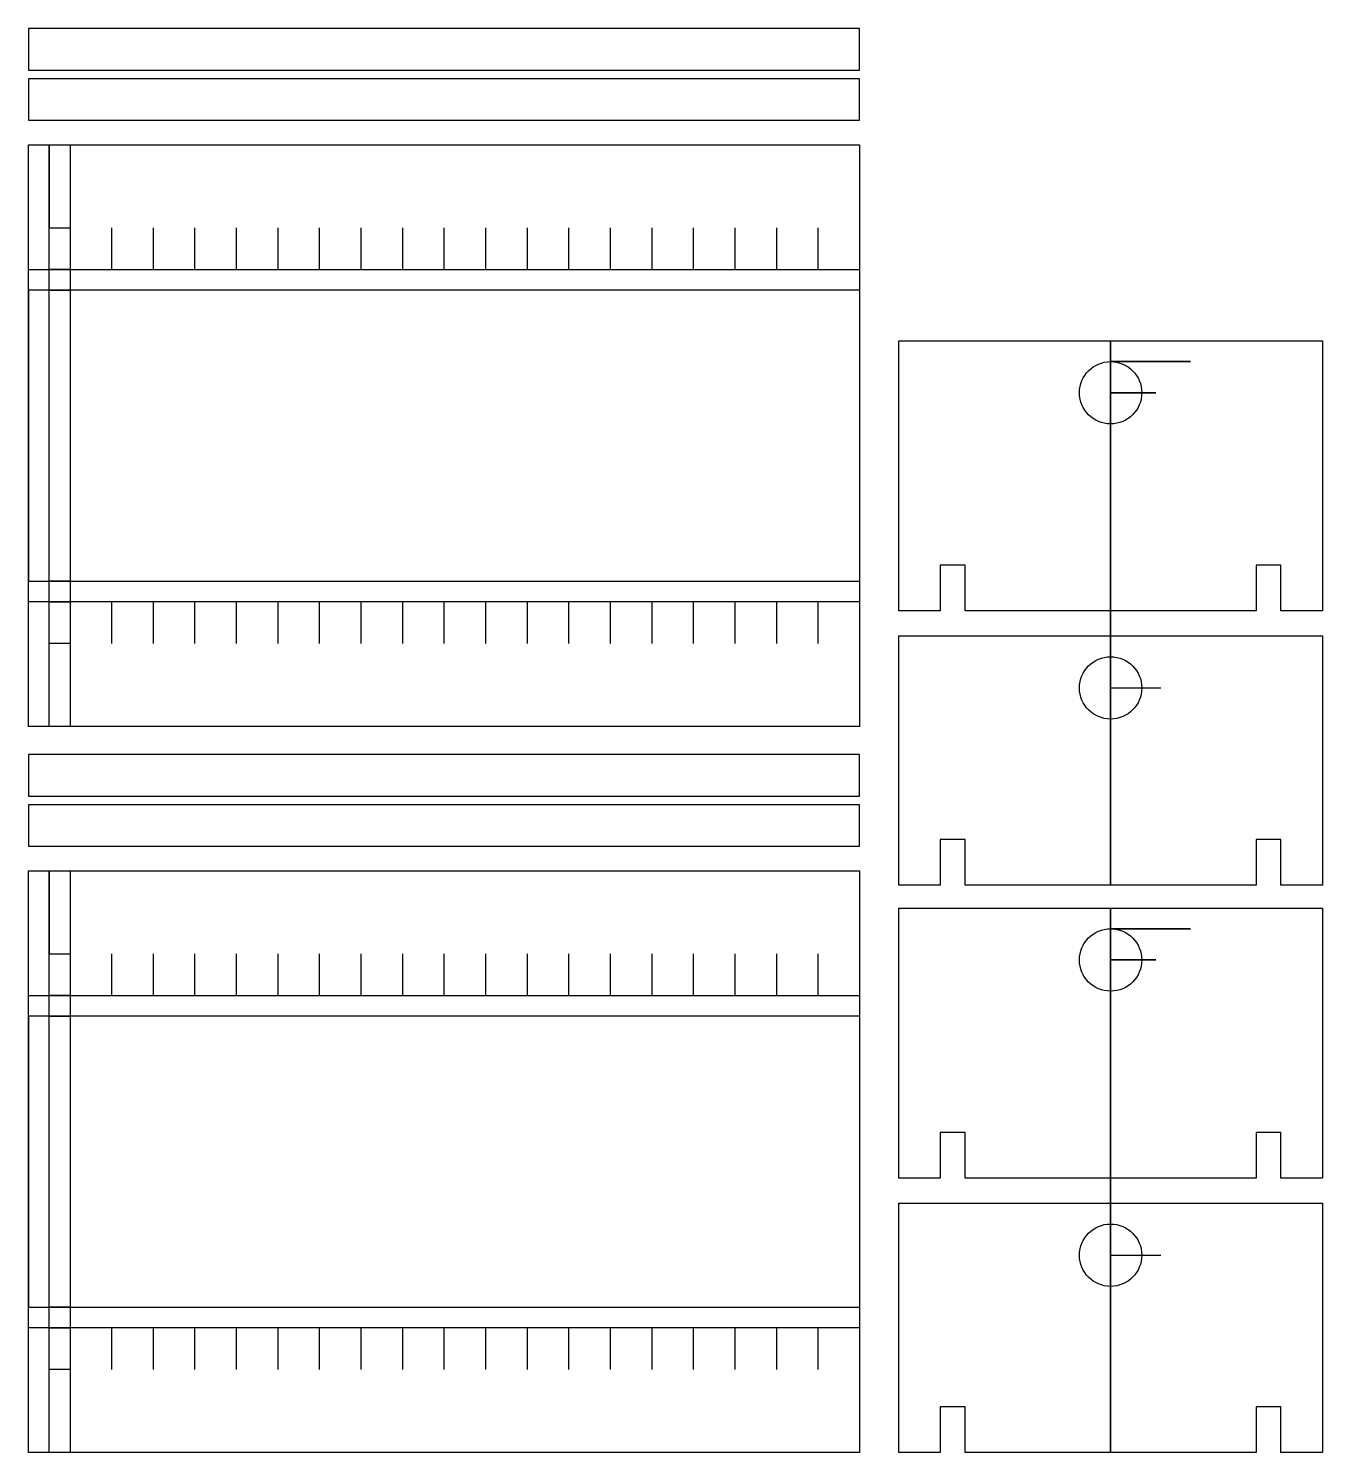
# Model space of a CAD drawing. Header units: millimetres. Extents: x 30 to 341, y 41 to 383.
import ezdxf

# ---------------------------------------------------------------- set-up
doc = ezdxf.new("R2010")
doc.units = ezdxf.units.MM

msp = doc.modelspace()

# ---------------------------------------------------------------- linework, layer by layer
at = {"color": 215, "true_color": 0xa953a0}
for p, q in [((29.8, 355.48), (39.8, 355.48)), ((34.8, 215.48), (34.8, 355.48)), ((34.8, 355.48), (34.8, 335.48)), ((39.8, 355.48), (39.8, 215.48)), ((229.8, 355.48), (229.8, 320.48)), ((34.8, 335.48), (39.8, 335.48)), ((29.8, 320.48), (29.8, 325.48)), ((29.8, 320.48), (29.8, 250.48)), ((290.25, 177.28), (290.25, 308.32)), ((290.25, 308.32), (290.25, 303.32)), ((290.25, 303.32), (309.44, 303.32)), ((309.44, 303.32), (290.25, 303.32)), ((290.25, 303.32), (290.25, 295.82)), ((290.25, 295.82), (301.12, 295.82)), ((301.12, 295.82), (290.25, 295.82)), ((290.25, 295.82), (290.25, 237.28)), ((229.8, 250.48), (229.8, 245.48)), ((239.25, 237.28), (290.25, 237.28)), ((290.25, 237.28), (290.25, 177.28)), ((290.25, 237.28), (290.25, 224.78)), ((290.25, 224.78), (302.35, 224.78)), ((39.8, 215.48), (34.8, 215.48)), ((29.8, 180.74), (39.8, 180.74)), ((34.8, 40.74), (34.8, 180.74)), ((34.8, 180.74), (34.8, 160.74)), ((39.8, 180.74), (39.8, 40.74)), ((229.8, 180.74), (229.8, 145.74)), ((290.25, 40.74), (290.25, 171.79)), ((290.25, 171.79), (290.25, 166.79)), ((290.25, 166.79), (309.44, 166.79)), ((309.44, 166.79), (290.25, 166.79)), ((290.25, 166.79), (290.25, 159.29)), ((34.8, 160.74), (39.8, 160.74)), ((290.25, 159.29), (301.12, 159.29)), ((301.12, 159.29), (290.25, 159.29)), ((290.25, 159.29), (290.25, 100.74)), ((29.8, 145.74), (29.8, 150.74)), ((29.8, 145.74), (29.8, 75.74)), ((239.25, 100.74), (290.25, 100.74)), ((290.25, 100.74), (290.25, 40.74)), ((290.25, 100.74), (290.25, 88.24)), ((290.25, 88.24), (302.35, 88.24)), ((229.8, 75.74), (229.8, 70.74)), ((39.8, 40.74), (34.8, 40.74))]:
    msp.add_line(p, q, dxfattribs=at)
for p, q in [((34.8, 335.48), (39.8, 335.48)), ((34.8, 325.48), (34.8, 335.48)), ((39.8, 335.48), (39.8, 325.48)), ((39.8, 325.48), (34.8, 325.48)), ((34.8, 320.48), (39.8, 320.48)), ((34.8, 250.48), (34.8, 320.48)), ((39.8, 320.48), (39.8, 250.48)), ((239.25, 243.32), (239.25, 308.32)), ((239.25, 308.32), (341.25, 308.32)), ((341.25, 308.32), (341.25, 243.32)), ((255.25, 254.32), (249.25, 254.32)), ((249.25, 254.32), (249.25, 243.32)), ((255.25, 243.32), (255.25, 254.32)), ((331.25, 254.32), (325.25, 254.32)), ((325.25, 254.32), (325.25, 243.32)), ((331.25, 243.32), (331.25, 254.32)), ((39.8, 250.48), (34.8, 250.48)), ((34.8, 245.48), (39.8, 245.48)), ((34.8, 235.48), (34.8, 245.48)), ((39.8, 245.48), (39.8, 235.48)), ((249.25, 243.32), (239.25, 243.32)), ((325.25, 243.32), (255.25, 243.32)), ((341.25, 243.32), (331.25, 243.32)), ((239.25, 177.28), (239.25, 237.28)), ((239.25, 237.28), (341.25, 237.28)), ((341.25, 237.28), (341.25, 177.28)), ((39.8, 235.48), (34.8, 235.48)), ((255.25, 188.28), (249.25, 188.28)), ((249.25, 188.28), (249.25, 177.28)), ((255.25, 177.28), (255.25, 188.28)), ((331.25, 188.28), (325.25, 188.28)), ((325.25, 188.28), (325.25, 177.28)), ((331.25, 177.28), (331.25, 188.28)), ((249.25, 177.28), (239.25, 177.28)), ((325.25, 177.28), (255.25, 177.28)), ((341.25, 177.28), (331.25, 177.28)), ((239.25, 106.79), (239.25, 171.79)), ((239.25, 171.79), (341.25, 171.79)), ((341.25, 171.79), (341.25, 106.79)), ((34.8, 160.74), (39.8, 160.74)), ((34.8, 150.74), (34.8, 160.74)), ((39.8, 160.74), (39.8, 150.74)), ((39.8, 150.74), (34.8, 150.74)), ((34.8, 145.74), (39.8, 145.74)), ((34.8, 75.74), (34.8, 145.74)), ((39.8, 145.74), (39.8, 75.74)), ((255.25, 117.79), (249.25, 117.79)), ((249.25, 117.79), (249.25, 106.79)), ((255.25, 106.79), (255.25, 117.79)), ((331.25, 117.79), (325.25, 117.79)), ((325.25, 117.79), (325.25, 106.79)), ((331.25, 106.79), (331.25, 117.79)), ((249.25, 106.79), (239.25, 106.79)), ((325.25, 106.79), (255.25, 106.79)), ((341.25, 106.79), (331.25, 106.79)), ((239.25, 40.74), (239.25, 100.74)), ((239.25, 100.74), (341.25, 100.74)), ((341.25, 100.74), (341.25, 40.74)), ((39.8, 75.74), (34.8, 75.74)), ((34.8, 70.74), (39.8, 70.74)), ((34.8, 60.74), (34.8, 70.74)), ((39.8, 70.74), (39.8, 60.74)), ((39.8, 60.74), (34.8, 60.74)), ((255.25, 51.74), (249.25, 51.74)), ((249.25, 51.74), (249.25, 40.74)), ((255.25, 40.74), (255.25, 51.74)), ((331.25, 51.74), (325.25, 51.74)), ((325.25, 51.74), (325.25, 40.74)), ((331.25, 40.74), (331.25, 51.74)), ((249.25, 40.74), (239.25, 40.74)), ((325.25, 40.74), (255.25, 40.74)), ((341.25, 40.74), (331.25, 40.74))]:
    msp.add_line(p, q)
at = {"color": 41, "true_color": 0xf4ee51}
for p, q in [((49.8, 335.48), (49.8, 325.48)), ((59.8, 335.48), (59.8, 325.48)), ((69.8, 335.48), (69.8, 325.48)), ((79.8, 335.48), (79.8, 325.48)), ((89.8, 335.48), (89.8, 325.48)), ((99.8, 335.48), (99.8, 325.48)), ((109.8, 335.48), (109.8, 325.48)), ((119.8, 335.48), (119.8, 325.48)), ((129.8, 335.48), (129.8, 325.48)), ((139.8, 335.48), (139.8, 325.48)), ((149.8, 335.48), (149.8, 325.48)), ((159.8, 335.48), (159.8, 325.48)), ((169.8, 335.48), (169.8, 325.48)), ((179.8, 335.48), (179.8, 325.48)), ((189.8, 335.48), (189.8, 325.48)), ((199.8, 335.48), (199.8, 325.48)), ((209.8, 335.48), (209.8, 325.48)), ((219.8, 335.48), (219.8, 325.48)), ((29.8, 325.48), (229.8, 325.48)), ((229.8, 320.48), (29.8, 320.48)), ((29.8, 250.48), (229.8, 250.48)), ((229.8, 245.48), (29.8, 245.48)), ((49.8, 245.48), (49.8, 235.48)), ((59.8, 245.48), (59.8, 235.48)), ((69.8, 245.48), (69.8, 235.48)), ((79.8, 245.48), (79.8, 235.48)), ((89.8, 245.48), (89.8, 235.48)), ((99.8, 245.48), (99.8, 235.48)), ((109.8, 245.48), (109.8, 235.48)), ((119.8, 245.48), (119.8, 235.48)), ((129.8, 245.48), (129.8, 235.48)), ((139.8, 245.48), (139.8, 235.48)), ((149.8, 245.48), (149.8, 235.48)), ((159.8, 245.48), (159.8, 235.48)), ((169.8, 245.48), (169.8, 235.48)), ((179.8, 245.48), (179.8, 235.48)), ((189.8, 245.48), (189.8, 235.48)), ((199.8, 245.48), (199.8, 235.48)), ((209.8, 245.48), (209.8, 235.48)), ((219.8, 245.48), (219.8, 235.48)), ((49.8, 160.74), (49.8, 150.74)), ((59.8, 160.74), (59.8, 150.74)), ((69.8, 160.74), (69.8, 150.74)), ((79.8, 160.74), (79.8, 150.74)), ((89.8, 160.74), (89.8, 150.74)), ((99.8, 160.74), (99.8, 150.74)), ((109.8, 160.74), (109.8, 150.74)), ((119.8, 160.74), (119.8, 150.74)), ((129.8, 160.74), (129.8, 150.74)), ((139.8, 160.74), (139.8, 150.74)), ((149.8, 160.74), (149.8, 150.74)), ((159.8, 160.74), (159.8, 150.74)), ((169.8, 160.74), (169.8, 150.74)), ((179.8, 160.74), (179.8, 150.74)), ((189.8, 160.74), (189.8, 150.74)), ((199.8, 160.74), (199.8, 150.74)), ((209.8, 160.74), (209.8, 150.74)), ((219.8, 160.74), (219.8, 150.74)), ((29.8, 150.74), (229.8, 150.74)), ((229.8, 145.74), (29.8, 145.74)), ((29.8, 75.74), (229.8, 75.74)), ((229.8, 70.74), (29.8, 70.74)), ((49.8, 70.74), (49.8, 60.74)), ((59.8, 70.74), (59.8, 60.74)), ((69.8, 70.74), (69.8, 60.74)), ((79.8, 70.74), (79.8, 60.74)), ((89.8, 70.74), (89.8, 60.74)), ((99.8, 70.74), (99.8, 60.74)), ((109.8, 70.74), (109.8, 60.74)), ((119.8, 70.74), (119.8, 60.74)), ((129.8, 70.74), (129.8, 60.74)), ((139.8, 70.74), (139.8, 60.74)), ((149.8, 70.74), (149.8, 60.74)), ((159.8, 70.74), (159.8, 60.74)), ((169.8, 70.74), (169.8, 60.74)), ((179.8, 70.74), (179.8, 60.74)), ((189.8, 70.74), (189.8, 60.74)), ((199.8, 70.74), (199.8, 60.74)), ((209.8, 70.74), (209.8, 60.74)), ((219.8, 70.74), (219.8, 60.74))]:
    msp.add_line(p, q, dxfattribs=at)
for points in [[(29.8, 373.5), (229.8, 373.5), (229.8, 383.5), (29.8, 383.5)], [(29.8, 361.41), (229.8, 361.41), (229.8, 371.41), (29.8, 371.41)], [(29.8, 355.48), (229.8, 355.48), (229.8, 215.48), (29.8, 215.48)], [(29.8, 198.76), (229.8, 198.76), (229.8, 208.76), (29.8, 208.76)], [(29.8, 186.67), (229.8, 186.67), (229.8, 196.67), (29.8, 196.67)], [(29.8, 180.74), (229.8, 180.74), (229.8, 40.74), (29.8, 40.74)]]:
    msp.add_lwpolyline(points, close=True)
for centre in [(290.25, 295.82), (290.25, 224.78), (290.25, 159.29), (290.25, 88.24)]:
    msp.add_circle(centre, 7.5)

doc.saveas('drawing.dxf')
